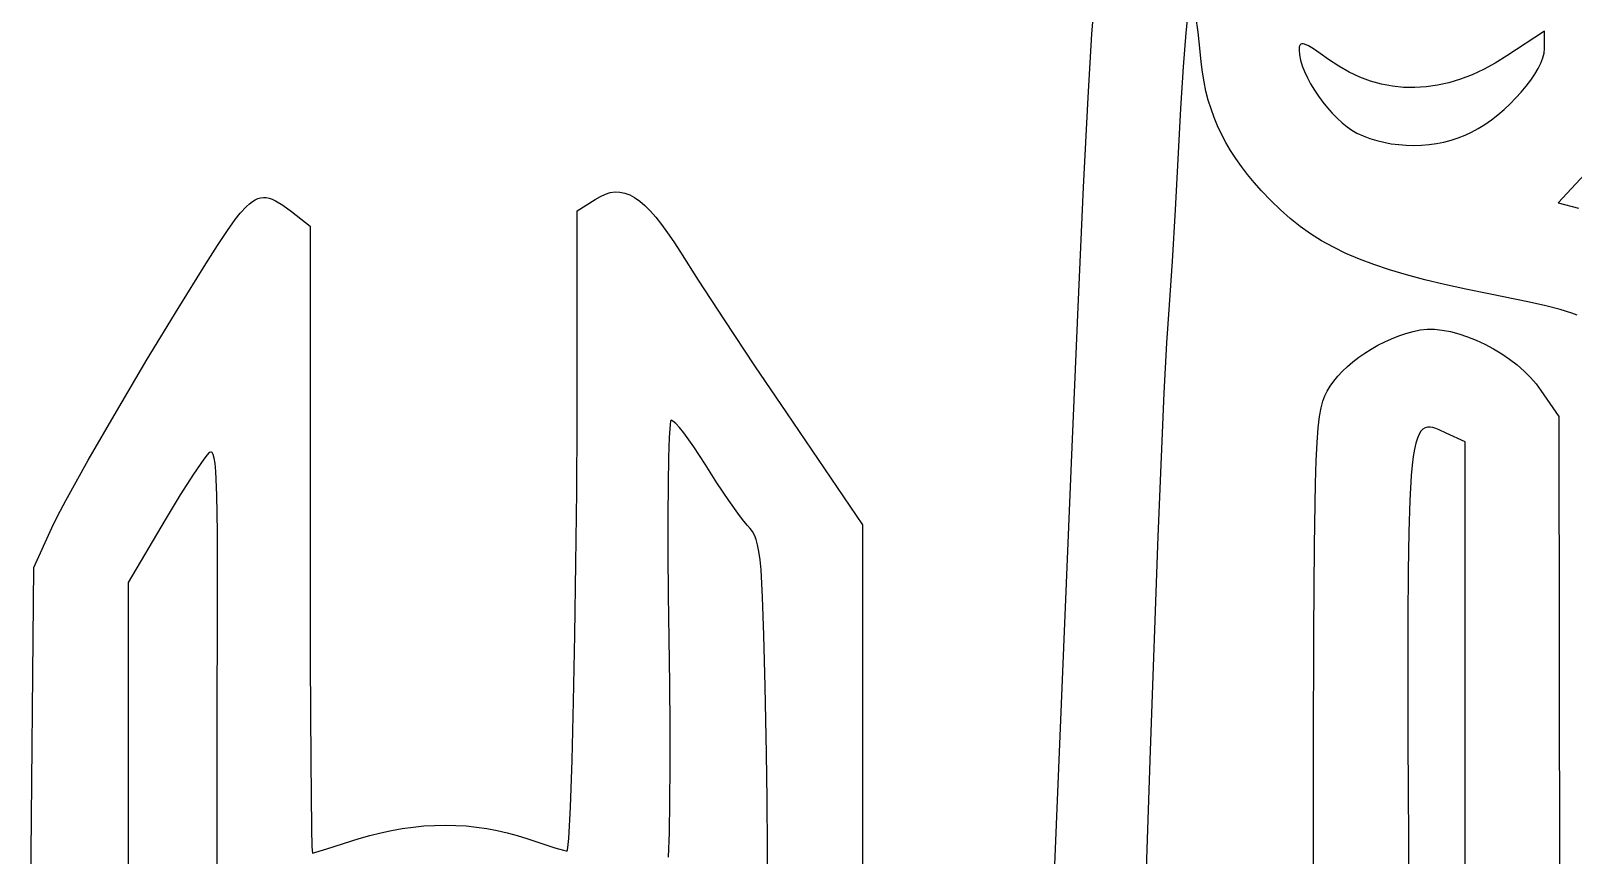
# Model space of a CAD drawing. Extents: x 45 to 4224, y -5292 to 395.
# Drawn here: x 1946 to 2794, y -1967 to -1514 of the extents above; entities that cross this region are included whole.
import ezdxf

# ---------------------------------------------------------------- set-up
doc = ezdxf.new("R2010")
doc.units = 0

msp = doc.modelspace()

# ---------------------------------------------------------------- linework, layer by layer
at = {"layer": 'Layer 1'}
for p, q in [((2529.135552, -1515.457322), (2530.079871, -1502.583303)), ((2581.407985, -1507.724947), (2580.666945, -1514.885745)), ((2587.519236, -1514.464126), (2586.173581, -1505.75767)), ((2527.022508, -1550.416402), (2529.135552, -1515.457322)), ((2580.666945, -1514.885745), (2579.203468, -1533.55127)), ((2588.60444, -1525.10532), (2587.519236, -1514.464126)), ((2777.9135, -1513.9934), (2757.276, -1527.4872)), ((2777.9135, -1523.5184), (2777.9135, -1513.9934)), ((2589.135909, -1530.866415), (2588.60444, -1525.10532)), ((2643.121727, -1522.531697), (2642.976, -1524.3122)), ((2642.976, -1524.3122), (2643.179961, -1526.974352)), ((2643.321326, -1521.87486), (2643.121727, -1522.531697)), ((2643.620919, -1521.379058), (2643.321326, -1521.87486)), ((2644.032133, -1521.048362), (2643.620919, -1521.379058)), ((2644.566595, -1520.886841), (2644.032133, -1521.048362)), ((2645.235934, -1520.898565), (2644.566595, -1520.886841)), ((2646.051775, -1521.087603), (2645.235934, -1520.898565)), ((2648.169477, -1522.0139), (2646.051775, -1521.087603)), ((2651.012719, -1523.69829), (2648.169477, -1522.0139)), ((2654.67452, -1526.173331), (2651.012719, -1523.69829)), ((2659.2479, -1529.47158), (2654.67452, -1526.173331)), ((2776.98875, -1528.621957), (2777.676983, -1525.953906)), ((2777.676983, -1525.953906), (2777.9135, -1523.5184)), ((2579.203468, -1533.55127), (2577.88882, -1556.45842)), ((2589.842365, -1536.405427), (2589.135909, -1530.866415)), ((2643.179961, -1526.974352), (2643.770526, -1529.870792)), ((2643.770526, -1529.870792), (2644.715722, -1532.956753)), ((2644.715722, -1532.956753), (2645.983572, -1536.187472)), ((2664.879045, -1533.229582), (2659.2479, -1529.47158)), ((2670.606115, -1536.467269), (2664.879045, -1533.229582)), ((2750.877465, -1531.47291), (2744.485322, -1534.946441)), ((2757.276, -1527.4872), (2750.877465, -1531.47291)), ((2772.533498, -1537.649308), (2774.385033, -1534.506865)), ((2774.385033, -1534.506865), (2775.880775, -1531.485346)), ((2775.880775, -1531.485346), (2776.98875, -1528.621957)), ((2590.731368, -1541.742123), (2589.842365, -1536.405427)), ((2591.810474, -1546.89627), (2590.731368, -1541.742123)), ((2645.983572, -1536.187472), (2647.542102, -1539.518183)), ((2647.542102, -1539.518183), (2649.359338, -1542.904122)), ((2649.359338, -1542.904122), (2651.403304, -1546.300524)), ((2676.422716, -1539.185222), (2670.606115, -1536.467269)), ((2682.322453, -1541.384021), (2676.422716, -1539.185222)), ((2688.29893, -1543.064249), (2682.322453, -1541.384021)), ((2694.345752, -1544.226485), (2688.29893, -1543.064249)), ((2725.411204, -1542.288144), (2719.108586, -1543.707145)), ((2731.745797, -1540.354639), (2725.411204, -1542.288144)), ((2738.105968, -1537.907211), (2731.745797, -1540.354639)), ((2744.485322, -1534.946441), (2738.105968, -1537.907211)), ((2767.890951, -1544.148137), (2770.358146, -1540.875468)), ((2770.358146, -1540.875468), (2772.533498, -1537.649308)), ((2524.509488, -1599.718775), (2527.022508, -1550.416402)), ((2593.087242, -1551.887634), (2591.810474, -1546.89627)), ((2594.569229, -1556.735982), (2593.087242, -1551.887634)), ((2651.403304, -1546.300524), (2653.642025, -1549.662625)), ((2653.642025, -1549.662625), (2656.043527, -1552.945659)), ((2700.456524, -1544.871312), (2694.345752, -1544.226485)), ((2706.62485, -1544.99931), (2700.456524, -1544.871312)), ((2712.844336, -1544.611061), (2706.62485, -1544.99931)), ((2719.108586, -1543.707145), (2712.844336, -1544.611061)), ((2759.058056, -1553.873128), (2762.208931, -1550.684174)), ((2762.208931, -1550.684174), (2765.163887, -1547.430108)), ((2765.163887, -1547.430108), (2767.890951, -1544.148137)), ((2577.88882, -1556.45842), (2574.86265, -1612.219358)), ((2596.263992, -1561.46108), (2594.569229, -1556.735982)), ((2656.043527, -1552.945659), (2658.575834, -1556.104862)), ((2658.575834, -1556.104862), (2661.206972, -1559.095469)), ((2661.206972, -1559.095469), (2663.904966, -1561.872716)), ((2748.749666, -1562.677246), (2752.296448, -1559.906871)), ((2752.296448, -1559.906871), (2755.743237, -1556.959762)), ((2755.743237, -1556.959762), (2759.058056, -1553.873128)), ((2598.17909, -1566.082695), (2596.263992, -1561.46108)), ((2600.32208, -1570.620594), (2598.17909, -1566.082695)), ((2663.904966, -1561.872716), (2666.63784, -1564.391837)), ((2666.63784, -1564.391837), (2669.373621, -1566.608068)), ((2669.373621, -1566.608068), (2672.080332, -1568.476644)), ((2672.080332, -1568.476644), (2674.726, -1569.9528)), ((2737.8291, -1569.5559), (2741.484017, -1567.538968)), ((2741.484017, -1567.538968), (2745.134864, -1565.233681)), ((2745.134864, -1565.233681), (2748.749666, -1562.677246)), ((2602.70052, -1575.094543), (2600.32208, -1570.620594)), ((2605.321968, -1579.524308), (2602.70052, -1575.094543)), ((2674.726, -1569.9528), (2678.238277, -1571.557257)), ((2678.238277, -1571.557257), (2681.913919, -1572.947193)), ((2681.913919, -1572.947193), (2685.730251, -1574.122025)), ((2685.730251, -1574.122025), (2689.664602, -1575.081172)), ((2689.664602, -1575.081172), (2693.694296, -1575.824053)), ((2693.694296, -1575.824053), (2697.796662, -1576.350087)), ((2697.796662, -1576.350087), (2701.949025, -1576.658693)), ((2701.949025, -1576.658693), (2706.128712, -1576.749288)), ((2706.128712, -1576.749288), (2710.313051, -1576.621292)), ((2710.313051, -1576.621292), (2714.479368, -1576.274123)), ((2714.479368, -1576.274123), (2718.60499, -1575.7072)), ((2718.60499, -1575.7072), (2722.667242, -1574.919941)), ((2722.667242, -1574.919941), (2726.643453, -1573.911766)), ((2726.643453, -1573.911766), (2730.510948, -1572.682092)), ((2730.510948, -1572.682092), (2734.247055, -1571.230339)), ((2734.247055, -1571.230339), (2737.8291, -1569.555925)), ((2737.8291, -1569.555925), (2737.8291, -1569.5559)), ((2608.193981, -1583.929658), (2605.321968, -1579.524308)), ((2611.324117, -1588.330357), (2608.193981, -1583.929658)), ((2614.719933, -1592.746172), (2611.324117, -1588.330357)), ((2618.388989, -1597.196871), (2614.719933, -1592.746172)), ((2804.9017, -1587.41515), (2785.4548, -1608.44955)), ((2261.552505, -1603.567853), (2264.245747, -1602.76015)), ((2264.245747, -1602.76015), (2266.913411, -1602.38963)), ((2266.913411, -1602.38963), (2269.571774, -1602.465594)), ((2269.571774, -1602.465594), (2272.237114, -1602.997345)), ((2521.475569, -1665.838726), (2524.509488, -1599.718775)), ((2622.33884, -1601.70222), (2618.388989, -1597.196871)), ((2627.483949, -1607.157604), (2622.33884, -1601.70222)), ((2060.761715, -1613.99748), (2064.267705, -1610.333362)), ((2064.267705, -1610.333362), (2065.890185, -1608.879476)), ((2065.890185, -1608.879476), (2067.452785, -1607.678482)), ((2067.452785, -1607.678482), (2068.975852, -1606.730961)), ((2068.975852, -1606.730961), (2070.479734, -1606.037494)), ((2070.479734, -1606.037494), (2071.984778, -1605.598663)), ((2071.984778, -1605.598663), (2073.511333, -1605.415049)), ((2073.511333, -1605.415049), (2075.079744, -1605.487233)), ((2075.079744, -1605.487233), (2076.71036, -1605.815798)), ((2076.71036, -1605.815798), (2078.423529, -1606.401324)), ((2078.423529, -1606.401324), (2080.239597, -1607.244393)), ((2080.239597, -1607.244393), (2084.261822, -1609.705487)), ((2084.261822, -1609.705487), (2088.939815, -1613.20373)), ((2246.102295, -1612.8076), (2256.024175, -1606.4576)), ((2256.024175, -1606.4576), (2258.817407, -1604.803437)), ((2258.817407, -1604.803437), (2261.552505, -1603.567853)), ((2272.237114, -1602.997345), (2274.925709, -1603.994184)), ((2274.925709, -1603.994184), (2277.653838, -1605.465414)), ((2277.653838, -1605.465414), (2280.437776, -1607.420335)), ((2280.437776, -1607.420335), (2283.293803, -1609.868249)), ((2283.293803, -1609.868249), (2286.238196, -1612.818459)), ((2632.691834, -1612.231035), (2627.483949, -1607.157604)), ((2785.4548, -1608.44955), (2796.5673, -1611.22768)), ((2053.755275, -1623.597542), (2057.972117, -1617.532178)), ((2057.972117, -1617.532178), (2060.761715, -1613.99748)), ((2088.939815, -1613.20373), (2099.258515, -1621.14123)), ((2246.102295, -1729.0916), (2246.102295, -1612.8076)), ((2286.238196, -1612.818459), (2289.287233, -1616.280266)), ((2289.287233, -1616.280266), (2292.457191, -1620.262972)), ((2574.86265, -1612.219358), (2573.144926, -1640.509097)), ((2638.025282, -1616.949836), (2632.691834, -1612.231035)), ((2643.547082, -1621.341331), (2638.025282, -1616.949836)), ((2048.311758, -1631.85929), (2053.755275, -1623.597542)), ((2099.258515, -1621.14123), (2099.258515, -1793.78223)), ((2292.457191, -1620.262972), (2295.764349, -1624.775878)), ((2295.764349, -1624.775878), (2299.224985, -1629.828287)), ((2649.320022, -1625.432844), (2643.547082, -1621.341331)), ((2655.406888, -1629.2517), (2649.320022, -1625.432844)), ((2041.842135, -1641.983139), (2048.311758, -1631.85929)), ((2299.224985, -1629.828287), (2302.855375, -1635.4295)), ((2302.855375, -1635.4295), (2312.585019, -1650.876647)), ((2661.870469, -1632.825221), (2655.406888, -1629.2517)), ((2668.773553, -1636.180732), (2661.870469, -1632.825221)), ((2676.178926, -1639.345557), (2668.773553, -1636.180732)), ((2026.626851, -1666.480013), (2041.842135, -1641.983139)), ((2573.144926, -1640.509097), (2571.53882, -1664.40842)), ((2684.149378, -1642.34702), (2676.178926, -1639.345557)), ((2692.747696, -1645.212444), (2684.149378, -1642.34702)), ((2312.585019, -1650.876647), (2326.816711, -1672.686175)), ((2702.036667, -1647.969153), (2692.747696, -1645.212444)), ((2712.079079, -1650.644471), (2702.036667, -1647.969153)), ((2722.93772, -1653.265723), (2712.079079, -1650.644471)), ((2734.675378, -1655.860231), (2722.93772, -1653.265723)), ((2747.35484, -1658.45532), (2734.675378, -1655.860231)), ((2769.70308, -1662.973633), (2747.35484, -1658.45532)), ((2009.713978, -1694.413905), (2026.626851, -1666.480013)), ((2517.79983, -1751.250541), (2521.475569, -1665.838726)), ((2571.53882, -1664.40842), (2570.17301, -1685.444316)), ((2778.724716, -1664.991238), (2769.70308, -1662.973633)), ((2786.465617, -1666.994309), (2778.724716, -1664.991238)), ((2793.041472, -1669.092725), (2786.465617, -1666.994309)), ((2795.928662, -1670.212023), (2793.041472, -1669.092725)), ((2326.816711, -1672.686175), (2343.652885, -1697.993141)), ((2705.698996, -1679.166803), (2709.65312, -1678.2996)), ((2709.65312, -1678.2996), (2713.397271, -1677.867358)), ((2713.397271, -1677.867358), (2717.449542, -1677.892645)), ((2717.449542, -1677.892645), (2721.755286, -1678.3493)), ((2721.755286, -1678.3493), (2726.259854, -1679.211163)), ((2570.17301, -1685.444316), (2568.723485, -1712.963528)), ((2682.657945, -1688.797617), (2686.303364, -1686.740962)), ((2686.303364, -1686.740962), (2690.056916, -1684.844761)), ((2690.056916, -1684.844761), (2693.895928, -1683.12413)), ((2693.895928, -1683.12413), (2697.797727, -1681.594183)), ((2697.797727, -1681.594183), (2701.739641, -1680.270036)), ((2701.739641, -1680.270036), (2705.698996, -1679.166803)), ((2726.259854, -1679.211163), (2730.9086, -1680.452073)), ((2730.9086, -1680.452073), (2735.646874, -1682.045868)), ((2735.646874, -1682.045868), (2740.42003, -1683.966387)), ((2740.42003, -1683.966387), (2745.17342, -1686.18747)), ((2745.17342, -1686.18747), (2749.852396, -1688.682955)), ((1992.708071, -1723.110556), (2009.713978, -1694.413905)), ((2669.611063, -1698.326485), (2672.597219, -1695.779162)), ((2672.597219, -1695.779162), (2675.782199, -1693.331832)), ((2675.782199, -1693.331832), (2679.143333, -1690.999613)), ((2679.143333, -1690.999613), (2682.657945, -1688.797617)), ((2749.852396, -1688.682955), (2754.402309, -1691.426682)), ((2754.402309, -1691.426682), (2758.768514, -1694.39249)), ((2758.768514, -1694.39249), (2762.896361, -1697.554217)), ((2343.652885, -1697.993141), (2361.195975, -1723.9326)), ((2662.072278, -1706.417275), (2664.32592, -1703.660657)), ((2664.32592, -1703.660657), (2666.846406, -1700.958689)), ((2666.846406, -1700.958689), (2669.611063, -1698.326485)), ((2762.896361, -1697.554217), (2766.731202, -1700.885702)), ((2766.731202, -1700.885702), (2770.218391, -1704.360785)), ((2770.218391, -1704.360785), (2773.30328, -1707.953305)), ((2568.723485, -1712.963528), (2567.143736, -1748.054376)), ((2657.194282, -1714.574689), (2658.45622, -1712.034)), ((2658.45622, -1712.034), (2660.108154, -1709.213428)), ((2660.108154, -1709.213428), (2662.072278, -1706.417275)), ((2773.30328, -1707.953305), (2775.93122, -1711.6371)), ((2775.93122, -1711.6371), (2785.8531, -1725.9246)), ((2654.264231, -1725.967656), (2655.10759, -1721.197938)), ((2655.10759, -1721.197938), (2656.081173, -1717.514809)), ((2656.081173, -1717.514809), (2657.194282, -1714.574689)), ((1977.213688, -1749.895708), (1992.708071, -1723.110556)), ((2245.847273, -1767.154619), (2246.102295, -1729.0916)), ((2297.414211, -1728.522716), (2297.146495, -1730.349057)), ((2297.702275, -1727.90037), (2297.414211, -1728.522716)), ((2298.147213, -1728.024006), (2297.702275, -1727.90037)), ((2298.731676, -1728.387161), (2298.147213, -1728.024006)), ((2300.28197, -1729.785523), (2298.731676, -1728.387161)), ((2302.278744, -1732.00244), (2300.28197, -1729.785523)), ((2361.195975, -1723.9326), (2402.867875, -1785.4482)), ((2653.541795, -1732.167542), (2654.264231, -1725.967656)), ((2785.8531, -1725.9246), (2786.249975, -1991.0366)), ((2296.679082, -1737.369557), (2296.313987, -1748.473526)), ((2297.146495, -1730.349057), (2296.679082, -1737.369557)), ((2304.647586, -1734.944895), (2302.278744, -1732.00244)), ((2310.203822, -1742.634354), (2304.647586, -1734.944895)), ((2652.93098, -1740.141176), (2653.541795, -1732.167542)), ((2708.061415, -1737.748912), (2707.225371, -1740.501016)), ((2708.986116, -1735.579113), (2708.061415, -1737.748912)), ((2710.003254, -1733.942278), (2708.986116, -1735.579113)), ((2711.116607, -1732.789063), (2710.003254, -1733.942278)), ((2712.329953, -1732.070124), (2711.116607, -1732.789063)), ((2713.647072, -1731.73612), (2712.329953, -1732.070124)), ((2715.071743, -1731.737706), (2713.647072, -1731.73612)), ((2716.607744, -1732.025541), (2715.071743, -1731.737706)), ((2718.258855, -1732.55028), (2716.607744, -1732.025541)), ((2720.028853, -1733.262582), (2718.258855, -1732.55028)), ((2723.94063, -1735.0525), (2720.028853, -1733.262582)), ((2734.25943, -1739.815), (2723.94063, -1735.0525)), ((2042.563993, -1746.906231), (2040.70054, -1749.35027)), ((2043.70191, -1745.75979), (2042.563993, -1746.906231)), ((2044.544493, -1745.467867), (2043.70191, -1745.75979)), ((2044.928869, -1745.526212), (2044.544493, -1745.467867)), ((2045.289408, -1745.749733), (2044.928869, -1745.526212)), ((2045.941306, -1746.779218), (2045.289408, -1745.749733)), ((2046.504837, -1748.730149), (2045.941306, -1746.779218)), ((2316.355375, -1752.10977), (2310.203822, -1742.634354)), ((2652.422484, -1750.232135), (2652.93098, -1740.141176)), ((2706.474206, -1743.884769), (2705.80414, -1747.949513)), ((2707.225371, -1740.501016), (2706.474206, -1743.884769)), ((2734.25943, -1991.434), (2734.25943, -1739.815)), ((1964.835384, -1772.095102), (1977.213688, -1749.895708)), ((2040.70054, -1749.35027), (2035.169093, -1757.517222)), ((2046.984652, -1751.776356), (2046.504837, -1748.730149)), ((2047.385402, -1756.091667), (2046.984652, -1751.776356)), ((2296.313987, -1748.473526), (2296.065165, -1763.17262)), ((2322.860369, -1762.34793), (2316.355375, -1752.10977)), ((2508.0392, -1989.8469), (2517.79983, -1751.250541)), ((2567.143736, -1748.054376), (2565.387254, -1791.805183)), ((2652.007006, -1762.784), (2652.422484, -1750.232135)), ((2705.211395, -1752.744593), (2704.692193, -1758.31935)), ((2705.80414, -1747.949513), (2705.211395, -1752.744593)), ((2035.169093, -1757.517222), (2027.851703, -1769.032808)), ((2047.968312, -1769.224915), (2047.385402, -1756.091667)), ((2296.065165, -1763.17262), (2295.946567, -1780.978495)), ((2329.4026, -1772.102381), (2322.860369, -1762.34793)), ((2651.417895, -1796.644762), (2652.007006, -1762.784)), ((2704.692193, -1758.31935), (2703.859298, -1772.00527)), ((1960.316186, -1780.639434), (1964.835384, -1772.095102)), ((2027.851703, -1769.032808), (2019.49251, -1782.66919)), ((2048.290772, -1789.520522), (2047.968312, -1769.224915)), ((2245.401565, -1806.780237), (2245.847273, -1767.154619)), ((2335.275119, -1780.294126), (2329.4026, -1772.102381)), ((2703.859298, -1772.00527), (2703.275225, -1789.402016)), ((1957.177715, -1787.03448), (1960.316186, -1780.639434)), ((2337.739314, -1783.466798), (2335.275119, -1780.294126)), ((1947.255835, -1808.86258), (1957.177715, -1787.03448)), ((2019.49251, -1782.66919), (1999.25191, -1817.19729)), ((2295.946567, -1780.978495), (2295.972146, -1801.402807)), ((2339.770975, -1785.84417), (2337.739314, -1783.466798)), ((2341.173109, -1787.474936), (2339.770975, -1785.84417)), ((2342.411882, -1789.198141), (2341.173109, -1787.474936)), ((2343.500666, -1791.171333), (2342.411882, -1789.198141)), ((2402.867875, -1785.4482), (2402.867875, -1989.8392)), ((2048.389991, -1818.369118), (2048.290772, -1789.520522)), ((2099.258515, -1793.78223), (2099.332929, -1860.711507)), ((2344.45283, -1793.552061), (2343.500666, -1791.171333)), ((2345.281747, -1796.497872), (2344.45283, -1793.552061)), ((2346.000788, -1800.166316), (2345.281747, -1796.497872)), ((2565.387254, -1791.805183), (2561.158055, -1909.639956)), ((2651.089233, -1844.472094), (2651.417895, -1796.644762)), ((2703.275225, -1789.402016), (2702.909743, -1810.904332)), ((2295.972146, -1801.402807), (2296.155854, -1823.957214)), ((2346.623324, -1804.714941), (2346.000788, -1800.166316)), ((2347.162726, -1810.301295), (2346.623324, -1804.714941)), ((1945.668335, -1989.04358), (1947.255835, -1808.86258)), ((2244.797726, -1845.959294), (2245.401565, -1806.780237)), ((2348.045614, -1825.217383), (2347.162726, -1810.301295)), ((2702.909743, -1810.904332), (2702.732622, -1836.906963)), ((1999.25191, -1817.19729), (1999.25191, -1990.23429)), ((2048.06753, -1907.28779), (2048.389991, -1818.369118)), ((2296.155854, -1823.957214), (2296.511645, -1848.15337)), ((2348.756422, -1846.174967), (2348.045614, -1825.217383)), ((2702.732622, -1836.906963), (2702.822539, -1903.992141)), ((2244.068313, -1882.682631), (2244.797726, -1845.959294)), ((2296.511645, -1848.15337), (2296.866664, -1872.982096)), ((2349.402119, -1874.434434), (2348.756422, -1846.174967)), ((2650.946606, -1909.014629), (2651.089233, -1844.472094)), ((2099.332929, -1860.711507), (2099.556172, -1915.474143)), ((2296.866664, -1872.982096), (2297.044948, -1896.541114)), ((2350.089675, -1911.25617), (2349.402119, -1874.434434)), ((2243.245882, -1914.94109), (2244.068313, -1882.682631)), ((2297.044948, -1896.541114), (2297.0558, -1918.342085)), ((2048.06753, -2016.82479), (2048.06753, -1907.28779)), ((2702.822539, -1903.992141), (2703.30313, -1993.8155)), ((2099.556172, -1915.474143), (2099.928244, -1952.451822)), ((2242.362989, -1940.72551), (2243.245882, -1914.94109)), ((2350.463296, -1936.36242), (2350.089675, -1911.25617)), ((2561.158055, -1909.639956), (2555.66382, -2075.17442)), ((2650.9156, -1993.021), (2650.946606, -1909.014629)), ((2297.0558, -1918.342085), (2296.908522, -1937.89667)), ((2241.452191, -1958.026733), (2242.362989, -1940.72551)), ((2296.908522, -1937.89667), (2296.612415, -1954.71653)), ((2350.697391, -1963.20342), (2350.463296, -1936.36242)), ((2099.928244, -1952.451822), (2100.170091, -1962.51558)), ((2108.436248, -1963.694588), (2126.246045, -1958.08873)), ((2126.246045, -1958.08873), (2132.137348, -1956.34465)), ((2132.137348, -1956.34465), (2138.048419, -1954.833113)), ((2138.048419, -1954.833113), (2143.971119, -1953.554121)), ((2143.971119, -1953.554121), (2149.897307, -1952.507673)), ((2149.897307, -1952.507673), (2155.818846, -1951.693768)), ((2155.818846, -1951.693768), (2161.727596, -1951.112408)), ((2161.727596, -1951.112408), (2167.615417, -1950.763592)), ((2167.615417, -1950.763592), (2173.47417, -1950.64732)), ((2173.47417, -1950.64732), (2179.295716, -1950.763592)), ((2179.295716, -1950.763592), (2185.071916, -1951.112408)), ((2185.071916, -1951.112408), (2190.79463, -1951.693768)), ((2190.79463, -1951.693768), (2196.45572, -1952.507673)), ((2196.45572, -1952.507673), (2202.047045, -1953.554121)), ((2202.047045, -1953.554121), (2207.560468, -1954.833113)), ((2207.560468, -1954.833113), (2212.987847, -1956.34465)), ((2212.987847, -1956.34465), (2218.321045, -1958.08873)), ((2218.321045, -1958.08873), (2233.749532, -1963.099276)), ((2240.996502, -1962.868284), (2241.452191, -1958.026733)), ((2296.612415, -1954.71653), (2296.176782, -1968.313326)), ((2100.170091, -1962.51558), (2100.449145, -1966.02623)), ((2100.449145, -1966.02623), (2108.436248, -1963.694588)), ((2233.749532, -1963.099276), (2238.580256, -1964.506941)), ((2238.580256, -1964.506941), (2239.965451, -1964.822424)), ((2239.965451, -1964.822424), (2240.546045, -1964.8356)), ((2240.546045, -1964.8356), (2240.770365, -1964.226918)), ((2240.770365, -1964.226918), (2240.996502, -1962.868284)), ((2350.784208, -2018.75967), (2350.697391, -1963.20342))]:
    msp.add_line(p, q, dxfattribs=at)

doc.saveas('drawing.dxf')
